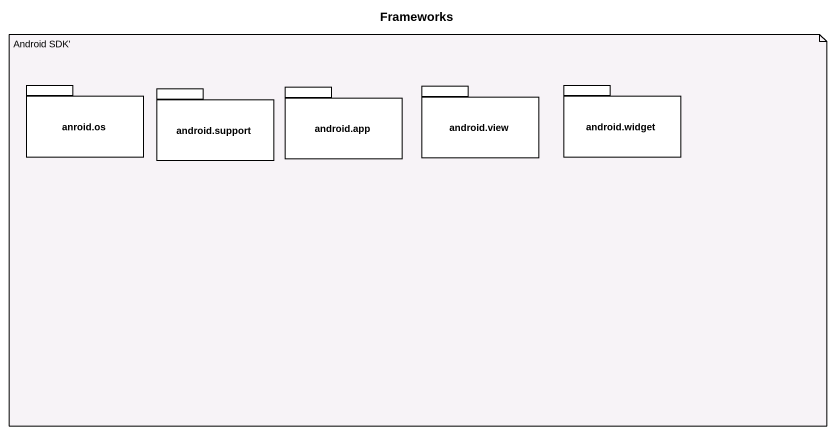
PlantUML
@startuml
title Frameworks
package "anroid.os" as anroid_os {
}
package "android.support" as android_support {
}
package "android.app" as android_app {
}
package "android.view" as android_view {
}
package "android.widget" as android_widget {
}
note as N1
  Android SDK'
end note
@enduml
